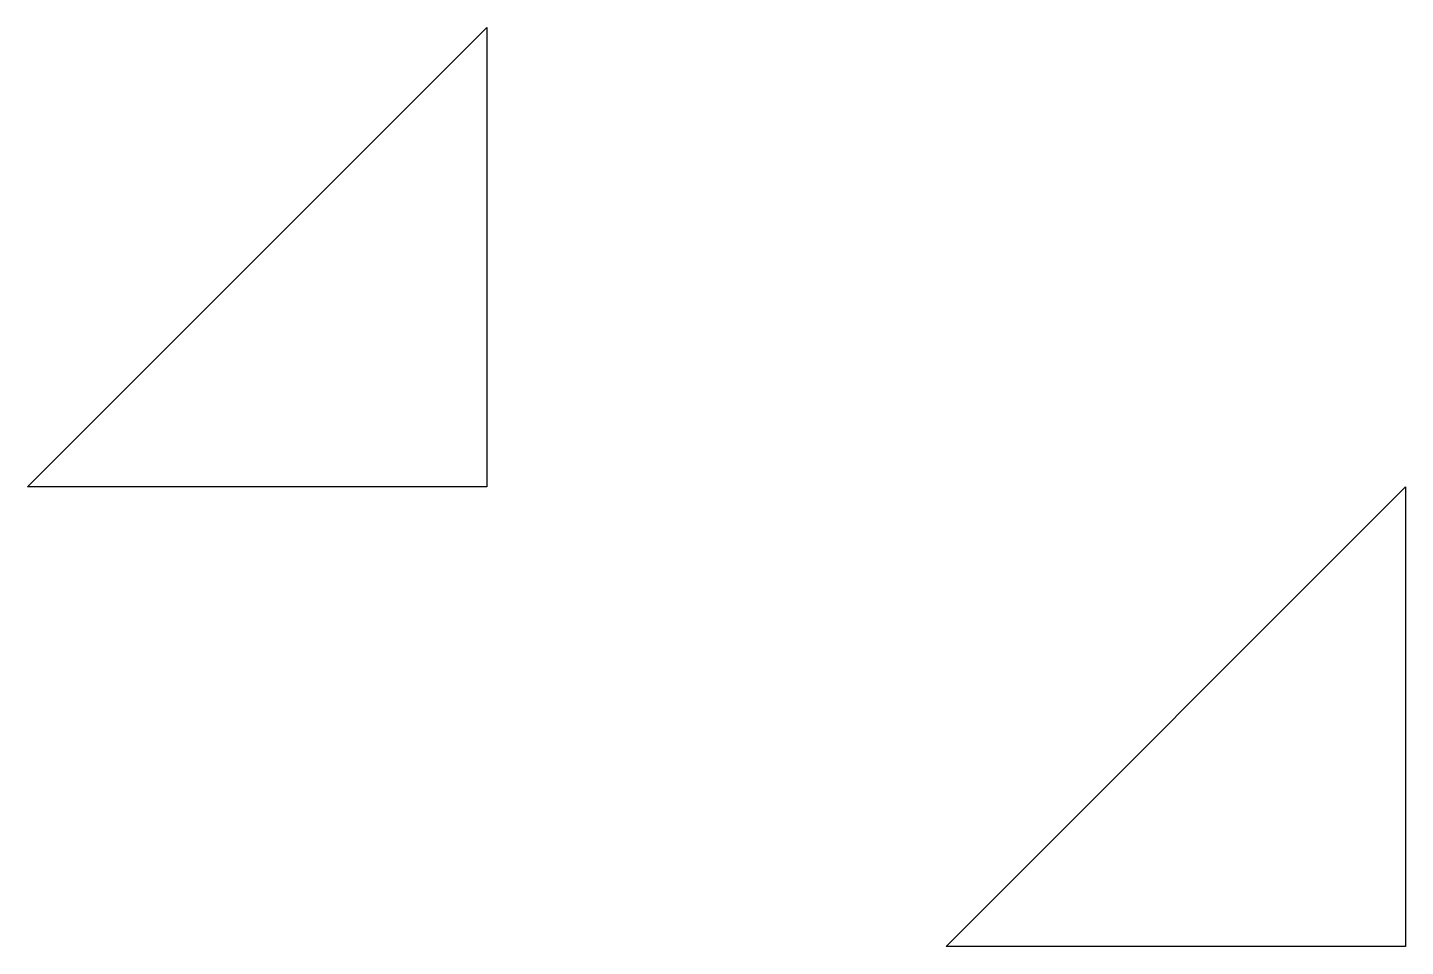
# Model space of a CAD drawing. Extents: x 10 to 40, y 10 to 30.
import ezdxf

# ---------------------------------------------------------------- set-up
doc = ezdxf.new("R2010")
doc.units = 0
doc.layers.get('0').update_dxf_attribs({"lineweight": 25, "true_color": 0xffffff})

# ---------------------------------------------------------------- blocks, each defined once
blk = doc.blocks.new('block 1')
for p, q in [((0, 0), (10, 10)), ((10, 10), (10, 0)), ((10, 0), (0, 0))]:
    blk.add_line(p, q)

msp = doc.modelspace()

# ---------------------------------------------------------------- block references
for p in [(10, 20), (30, 10)]:
    msp.add_blockref('block 1', p)

doc.saveas('drawing.dxf')
